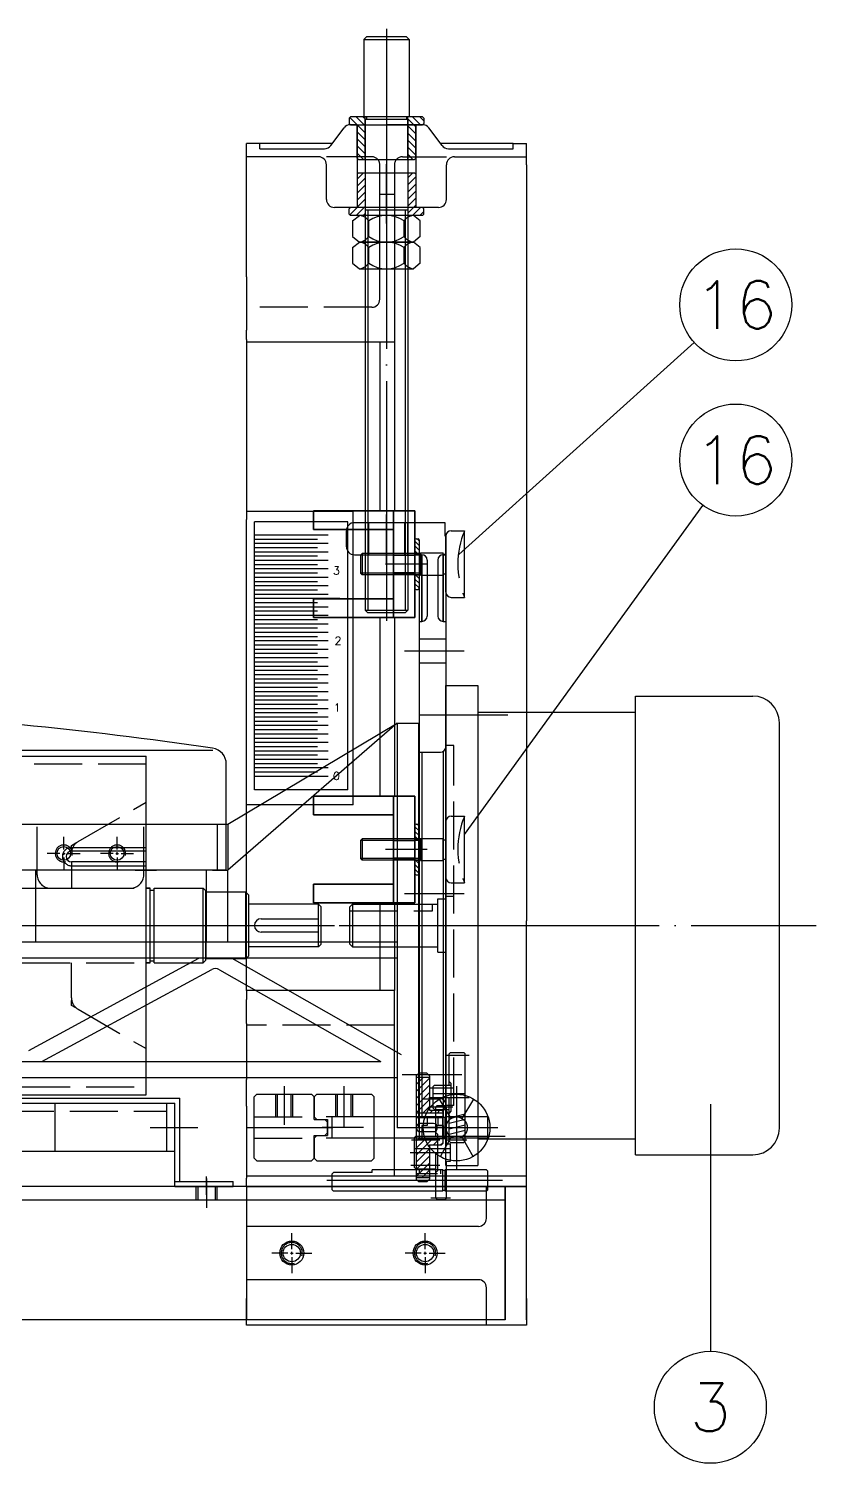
# Model space of a CAD drawing. Extents: x 66 to 2307, y 60 to 1695.
# Drawn here: x 1200 to 1495, y 394 to 931 of the extents above; entities that cross this region are included whole.
import ezdxf
from ezdxf.enums import TextEntityAlignment as Align

# ---------------------------------------------------------------- set-up
doc = ezdxf.new("R2010")
doc.units = 0
doc.header["$LTSCALE"] = 6
doc.header["$MEASUREMENT"] = 0
for name, pattern in [('CENTER', [22, 20, -1, 0, -1]), ('DASHED', [4, 3, -1]), ('HATCH', [200000, 200000, 0]), ('THIN', [200000, 200000, 0])]:
    doc.linetypes.add(name, pattern=pattern)
doc.layers.get('0').update_dxf_attribs({"linetype": 'CONTINUOUS'})
for name, color, linetype in [('2-RING', 6, 'CONTINUOUS'), ('37TGEAR', 5, 'CONTINUOUS'), ('5-8UNC', 3, 'CONTINUOUS'), ('9-43GEAR', 6, 'CONTINUOUS'), ('9-50GEAR', 4, 'CONTINUOUS'), ('BALLBOM', 2, 'CONTINUOUS'), ('C-PLAN', 120, 'CONTINUOUS'), ('DOOR', 2, 'CONTINUOUS'), ('GEARSHA', 7, 'CONTINUOUS'), ('L-FOOT', 140, 'CONTINUOUS'), ('L-SCREW', 4, 'CONTINUOUS'), ('M-PLAN', 1, 'CONTINUOUS'), ('MOTOR', 7, 'CONTINUOUS'), ('PAPER', 1, 'CONTINUOUS'), ('R-FOOT', 140, 'CONTINUOUS'), ('ROLLCOVE', 3, 'CONTINUOUS'), ('ROLLER', 210, 'CONTINUOUS'), ('SHALAN', 4, 'CONTINUOUS'), ('SHALAN1', 12, 'CONTINUOUS'), ('SOCKET', 4, 'CONTINUOUS'), ('STOPSCRW', 4, 'CONTINUOUS'), ('TABLET', 212, 'CONTINUOUS')]:
    doc.layers.add(name, color=color, linetype=linetype)
doc.styles.add('CHINA', font='romans.shx', dxfattribs={"bigfont": 'chineset.shx'})

# ---------------------------------------------------------------- blocks, each defined once
blk = doc.blocks.new('*X2')
at = {"color": 0, "linetype": 'HATCH'}
for p, q in [((1421.42, 106.21), (1422.93, 107.71)), ((1421.42, 103.55), (1424.42, 106.55)), ((1422.24, 101.71), (1425.24, 104.71)), ((1424.89, 101.71), (1427.89, 104.71)), ((1427.54, 101.71), (1430.54, 104.71)), ((1430.19, 101.71), (1433.19, 104.71)), ((1432.84, 101.71), (1435.84, 104.71)), ((1435.49, 101.71), (1437.42, 103.64)), ((1421.42, 84.99), (1422.15, 85.71)), ((1421.42, 82.34), (1424.8, 85.71)), ((1421.69, 79.95), (1424.42, 82.69)), ((1424.45, 82.71), (1427.45, 85.71)), ((1427.1, 82.71), (1430.1, 85.71)), ((1429.75, 82.71), (1432.75, 85.71)), ((1432.4, 82.71), (1435.4, 85.71)), ((1435.06, 82.71), (1437.42, 85.08))]:
    blk.add_line(p, q, dxfattribs=at)
blk = doc.blocks.new('*X3')
at = {"color": 0, "linetype": 'HATCH'}
for p, q in [((1183.43, 110.39), (1183.77, 110.74)), ((1183.94, 109.14), (1185.54, 110.74)), ((1185.71, 109.14), (1187.31, 110.74)), ((1187.48, 109.14), (1188.93, 110.59)), ((1196.93, 109.75), (1197.92, 110.74)), ((1198.09, 109.14), (1199.69, 110.74)), ((1199.85, 109.14), (1201.45, 110.74)), ((1201.62, 109.14), (1202.43, 109.95))]:
    blk.add_line(p, q, dxfattribs=at)
blk = doc.blocks.new('*X5')
at = {"color": 0, "linetype": 'HATCH'}
for p, q in [((110.18, 181.77), (112.77, 184.36)), ((110.18, 179.12), (115.18, 184.12)), ((110.18, 176.47), (115.18, 181.47)), ((110.18, 173.82), (115.18, 178.82)), ((110.18, 171.16), (115.18, 176.16)), ((112.64, 170.98), (115.18, 173.51)), ((115.29, 170.98), (116.39, 172.08)), ((117.95, 170.98), (119.05, 172.08)), ((110.18, 160.56), (111.2, 161.58)), ((110.18, 157.91), (113.85, 161.58)), ((110.18, 155.25), (116.5, 161.58)), ((116.65, 159.08), (119.15, 161.58)), ((110.18, 152.6), (115.18, 157.6)), ((119.3, 159.08), (120.18, 159.95)), ((110.18, 149.95), (115.18, 154.95)), ((110.18, 147.3), (115.18, 152.3)), ((112.32, 146.79), (115.18, 149.65)), ((114.97, 146.79), (115.18, 147))]:
    blk.add_line(p, q, dxfattribs=at)

msp = doc.modelspace()

# ---------------------------------------------------------------- linework, layer by layer
at = {"linetype": 'DASHED'}
for p, q in [((1346.43, 503.53), (1346.43, 502.03)), ((1354.43, 503.53), (1354.43, 502.03))]:
    msp.add_line(p, q, dxfattribs=at)
at = {"linetype": 'CENTER'}
msp.add_line((1377.73, 499.53), (1311.82, 499.53), dxfattribs=at)
at = {"layer": '2-RING'}
for p, q in [((1320.69, 898.39), (1320.19, 897.89)), ((1334.19, 898.39), (1320.69, 898.39)), ((1347.69, 898.39), (1334.19, 898.39)), ((1348.19, 897.89), (1347.69, 898.39)), ((1320.19, 897.89), (1320.19, 895.89)), ((1320.19, 895.89), (1320.69, 895.39)), ((1323.19, 895.39), (1320.69, 895.39)), ((1323.19, 882.89), (1323.19, 895.39)), ((1347.69, 895.39), (1334.19, 895.39)), ((1345.19, 882.89), (1345.19, 895.39)), ((1347.69, 895.39), (1345.19, 895.39)), ((1348.19, 895.89), (1347.69, 895.39)), ((1348.19, 897.89), (1348.19, 895.89)), ((1323.19, 882.89), (1323.69, 882.39)), ((1323.69, 882.39), (1334.19, 882.39)), ((1334.19, 882.39), (1344.69, 882.39)), ((1345.19, 882.89), (1344.69, 882.39)), ((1323.19, 876.89), (1323.69, 877.39)), ((1323.19, 876.89), (1323.19, 864.39)), ((1323.69, 877.39), (1334.19, 877.39)), ((1334.19, 877.39), (1344.69, 877.39)), ((1345.19, 876.89), (1344.69, 877.39)), ((1345.19, 876.89), (1345.19, 864.39)), ((1320.19, 863.89), (1320.69, 864.39)), ((1320.19, 861.89), (1320.19, 863.89)), ((1320.69, 861.39), (1320.19, 861.89)), ((1323.19, 864.39), (1320.69, 864.39)), ((1334.19, 864.39), (1320.69, 864.39)), ((1334.19, 861.39), (1320.69, 861.39)), ((1347.69, 861.39), (1334.19, 861.39)), ((1347.69, 864.39), (1345.19, 864.39)), ((1348.19, 863.89), (1347.69, 864.39)), ((1348.19, 861.89), (1347.69, 861.39)), ((1348.19, 861.89), (1348.19, 863.89))]:
    msp.add_line(p, q, dxfattribs=at)
at = {"layer": '2-RING', "linetype": 'CONTINUOUS'}
for p, q in [((1326.19, 882.39), (1326.19, 898.39)), ((1342.19, 882.39), (1342.19, 898.39)), ((1326.19, 877.39), (1326.19, 861.39)), ((1342.19, 877.39), (1342.19, 861.39))]:
    msp.add_line(p, q, dxfattribs=at)
at = {"layer": '2-RING', "linetype": 'CENTER'}
for p, q in [((1334.19, 901.43), (1334.19, 879.21)), ((1334.19, 858.35), (1334.19, 880.57))]:
    msp.add_line(p, q, dxfattribs=at)
at = {"layer": '37TGEAR'}
for p, q in [((1346.39, 539.77), (1345.39, 538.77)), ((1345.39, 538.77), (1345.39, 500.02)), ((1350.39, 538.18), (1345.39, 538.18)), ((1349.39, 539.77), (1346.39, 539.77)), ((1349.39, 539.77), (1350.39, 538.77)), ((1350.39, 538.77), (1350.39, 525.89)), ((1355.39, 524.79), (1345.39, 524.79)), ((1355.39, 523.1), (1345.39, 523.1)), ((1355.39, 525.39), (1354.89, 525.89)), ((1355.39, 525.39), (1355.39, 513.39)), ((1355.39, 515.39), (1345.39, 515.39)), ((1350.39, 512.89), (1350.39, 500.02)), ((1355.39, 513.39), (1354.89, 512.89)), ((1350.39, 500.61), (1345.39, 500.61)), ((1345.39, 500.02), (1346.39, 499.02)), ((1349.39, 499.02), (1346.39, 499.02)), ((1350.39, 500.02), (1349.39, 499.02))]:
    msp.add_line(p, q, dxfattribs=at)
at = {"layer": '37TGEAR', "linetype": 'CONTINUOUS'}
for p, q in [((1350.39, 525.89), (1354.89, 525.89)), ((1350.39, 512.89), (1354.89, 512.89))]:
    msp.add_line(p, q, dxfattribs=at)
at = {"layer": '37TGEAR', "linetype": 'CENTER'}
msp.add_line((1343.69, 519.39), (1356.32, 519.39), dxfattribs=at)
at = {"layer": '5-8UNC', "linetype": 'CONTINUOUS'}
for p, q in [((1321.49, 859.3), (1324.05, 861.39)), ((1344.33, 861.39), (1324.05, 861.39)), ((1346.89, 859.3), (1344.33, 861.39)), ((1321.49, 859.3), (1321.49, 853.48)), ((1327.59, 853.48), (1327.59, 859.3)), ((1340.78, 853.48), (1340.78, 859.3)), ((1346.89, 853.48), (1346.89, 859.3)), ((1321.49, 853.48), (1324.05, 851.39)), ((1321.49, 849.3), (1324.05, 851.39)), ((1344.33, 851.39), (1324.05, 851.39)), ((1324.05, 851.39), (1344.33, 851.39)), ((1346.89, 853.48), (1344.33, 851.39)), ((1346.89, 849.3), (1344.33, 851.39)), ((1321.49, 849.3), (1321.49, 843.48)), ((1327.59, 843.48), (1327.59, 849.3)), ((1340.78, 843.48), (1340.78, 849.3)), ((1346.89, 843.48), (1346.89, 849.3)), ((1321.49, 843.48), (1324.05, 841.39)), ((1324.05, 841.39), (1344.33, 841.39)), ((1346.89, 843.48), (1344.33, 841.39))]:
    msp.add_line(p, q, dxfattribs=at)
for centre, radius, start, end in [((1323.46, 856.34), 5.08, 35.6384, 83.381), ((1334.19, 849.92), 11.47, 54.8979, 125.1021), ((1344.91, 856.34), 5.08, 96.619, 144.3616), ((1327.59, 859.3), 1.4210854715202e-14, 250.2041, 0), ((1323.46, 856.44), 5.08, 276.619, 324.3616), ((1323.46, 846.34), 5.08, 35.6384, 83.381), ((1334.19, 862.87), 11.47, 234.8979, 305.1021), ((1334.19, 839.92), 11.47, 54.8979, 125.1021), ((1344.91, 856.44), 5.08, 215.6384, 263.381), ((1344.91, 846.34), 5.08, 96.619, 144.3616), ((1327.59, 849.3), 1.4210854715202e-14, 250.2041, 0), ((1323.46, 846.44), 5.08, 276.619, 324.3616), ((1334.19, 852.87), 11.47, 234.8979, 305.1021), ((1344.91, 846.44), 5.08, 215.6384, 263.381)]:
    msp.add_arc(centre, radius, start, end, dxfattribs=at)
at = {"layer": '9-43GEAR', "linetype": 'CENTER'}
for p, q in [((1351.27, 527.15), (1358.26, 527.15)), ((1343.57, 514.85), (1354.17, 514.85)), ((1356.69, 513.34), (1358.19, 513.34)), ((1343.1, 510.09), (1358.26, 510.09)), ((1356.69, 506.84), (1358.19, 506.84)), ((1343.38, 505.32), (1354.17, 505.32)), ((1350.79, 493.02), (1358.26, 493.02))]:
    msp.add_line(p, q, dxfattribs=at)
at = {"layer": '9-43GEAR', "linetype": 'CONTINUOUS'}
for p, q in [((1352.69, 527.25), (1353.19, 527.75)), ((1352.69, 516.17), (1352.69, 527.25)), ((1353.19, 527.75), (1356.19, 527.75)), ((1356.19, 527.75), (1356.69, 527.25)), ((1356.69, 513.34), (1356.69, 527.25)), ((1352.69, 517.59), (1353.49, 516.79)), ((1353.49, 514.95), (1353.49, 516.79)), ((1344.69, 515.67), (1345.19, 516.17)), ((1344.69, 504.5), (1344.69, 515.67)), ((1344.69, 511.59), (1358.19, 511.59)), ((1345.19, 516.17), (1353.49, 516.17)), ((1358.19, 506.84), (1358.19, 513.34)), ((1352.69, 492.93), (1352.69, 510.09)), ((1356.69, 492.93), (1356.69, 506.84)), ((1344.69, 504.5), (1345.19, 504)), ((1345.19, 504), (1352.69, 504)), ((1352.69, 492.93), (1353.19, 492.43)), ((1353.19, 492.43), (1356.19, 492.43)), ((1356.19, 492.43), (1356.69, 492.93))]:
    msp.add_line(p, q, dxfattribs=at)
at = {"layer": '9-43GEAR', "linetype": 'DASHED'}
for p, q in [((1353.49, 503.39), (1353.49, 514.95)), ((1352.69, 502.59), (1353.49, 503.39))]:
    msp.add_line(p, q, dxfattribs=at)
at = {"layer": '9-50GEAR', "linetype": 'CENTER'}
for p, q in [((1356.88, 546.59), (1365.16, 546.59)), ((1350.19, 534.29), (1359.05, 534.29)), ((1350.1, 530.72), (1365.26, 530.72)), ((1350.19, 527.15), (1359.05, 527.15)), ((1356.88, 514.84), (1364.29, 514.84))]:
    msp.add_line(p, q, dxfattribs=at)
at = {"layer": '9-50GEAR', "linetype": 'CONTINUOUS'}
for p, q in [((1357.69, 547.12), (1358.19, 547.62)), ((1357.69, 535.28), (1357.69, 547.12)), ((1358.19, 547.62), (1363.19, 547.62)), ((1363.19, 547.62), (1363.69, 547.12)), ((1363.69, 514.32), (1363.69, 547.12)), ((1351.69, 534.78), (1352.19, 535.28)), ((1351.69, 526.66), (1351.69, 534.78)), ((1352.19, 535.28), (1358.49, 535.28)), ((1357.69, 536.7), (1358.49, 535.9)), ((1358.49, 534.06), (1358.49, 535.9)), ((1351.69, 532.22), (1363.69, 532.22)), ((1357.69, 514.32), (1357.69, 530.72)), ((1351.69, 526.66), (1352.19, 526.16)), ((1352.19, 526.16), (1357.69, 526.16)), ((1357.69, 514.32), (1358.19, 513.82)), ((1358.19, 513.82), (1363.19, 513.82)), ((1363.19, 513.82), (1363.69, 514.32))]:
    msp.add_line(p, q, dxfattribs=at)
at = {"layer": '9-50GEAR', "linetype": 'DASHED'}
for p, q in [((1358.49, 525.54), (1358.49, 534.06)), ((1357.69, 524.74), (1358.49, 525.54))]:
    msp.add_line(p, q, dxfattribs=at)
at = {"layer": '9-50GEAR'}
for p, q in [((1357.69, 523.13), (1363.69, 524.62)), ((1357.69, 521.06), (1363.69, 522.56)), ((1357.69, 519), (1363.69, 520.5)), ((1357.69, 516.94), (1363.69, 518.44))]:
    msp.add_line(p, q, dxfattribs=at)
at = {"layer": 'BALLBOM', "color": 2, "linetype": 'CONTINUOUS'}
for p, q in [((1361.38, 734.28), (1449.59, 813.78)), ((1363.49, 629.35), (1452.86, 752.68))]:
    msp.add_line(p, q, dxfattribs=at)
at = {"layer": 'BALLBOM', "color": 2}
msp.add_line((1455.67, 528.2), (1455.67, 435.55), dxfattribs=at)
at = {"layer": 'BALLBOM', "color": 2, "linetype": 'CONTINUOUS'}
for centre in [(1465.19, 827.84), (1465.19, 769.68)]:
    msp.add_circle(centre, 21, dxfattribs=at)
at = {"layer": 'BALLBOM', "color": 2}
msp.add_circle((1455.67, 414.55), 21, dxfattribs=at)
at = {"layer": 'C-PLAN'}
for p, q in [((1344.89, 739.79), (1344.89, 721.59)), ((1345.29, 740.19), (1346.09, 740.19)), ((1346.49, 739.79), (1346.49, 721.59)), ((1345.29, 721.19), (1346.09, 721.19)), ((1344.89, 632.79), (1344.89, 614.59)), ((1345.29, 633.19), (1346.09, 633.19)), ((1346.49, 632.79), (1346.49, 614.59)), ((1345.29, 614.19), (1346.09, 614.19))]:
    msp.add_line(p, q, dxfattribs=at)
at = {"layer": 'C-PLAN', "linetype": 'CONTINUOUS'}
for p, q in [((1344.89, 734.69), (1346.49, 734.69)), ((1344.89, 726.69), (1346.49, 726.69)), ((1344.89, 627.69), (1346.49, 627.69)), ((1344.89, 619.69), (1346.49, 619.69))]:
    msp.add_line(p, q, dxfattribs=at)
at = {"layer": 'C-PLAN', "linetype": 'CENTER'}
for p, q in [((1349.49, 730.69), (1341.89, 730.69)), ((1349.49, 623.69), (1341.89, 623.69))]:
    msp.add_line(p, q, dxfattribs=at)
at = {"layer": 'C-PLAN'}
for centre, start, end in [((1345.29, 739.79), 90, 180), ((1346.09, 739.79), 0, 90), ((1345.29, 721.59), 180, 270), ((1346.09, 721.59), 270, 0), ((1345.29, 632.79), 90, 180), ((1346.09, 632.79), 0, 90), ((1345.29, 614.59), 180, 270), ((1346.09, 614.59), 270, 0)]:
    msp.add_arc(centre, 0.4, start, end, dxfattribs=at)
at = {"layer": 'DOOR', "linetype": 'CENTER'}
for p, q in [((1334.19, 902.12), (1334.19, 854.8)), ((1347.89, 730.69), (1333.89, 730.69)), ((1347.89, 623.69), (1333.89, 623.69)), ((1298.69, 473.89), (1298.69, 479.89)), ((1348.69, 473.89), (1348.69, 479.89)), ((1297.19, 472.39), (1291.19, 472.39)), ((1298.19, 472.39), (1299.19, 472.39)), ((1298.69, 471.89), (1298.69, 472.89)), ((1298.69, 470.89), (1298.69, 464.89)), ((1300.19, 472.39), (1306.19, 472.39)), ((1347.19, 472.39), (1341.19, 472.39)), ((1348.19, 472.39), (1349.19, 472.39)), ((1348.69, 471.89), (1348.69, 472.89)), ((1348.69, 470.89), (1348.69, 464.89)), ((1350.19, 472.39), (1356.19, 472.39))]:
    msp.add_line(p, q, dxfattribs=at)
at = {"layer": 'DOOR'}
for p, q in [((1313.34, 887.59), (1318.29, 894.19)), ((1320.69, 895.39), (1347.69, 895.39)), ((1355.04, 887.59), (1350.09, 894.19)), ((1281.69, 855.39), (1281.69, 888.39)), ((1286.69, 886.39), (1286.69, 888.39)), ((1381.69, 886.39), (1381.69, 888.39)), ((1386.69, 880.39), (1386.69, 888.39)), ((1311.69, 867.39), (1311.69, 880.39)), ((1356.69, 867.39), (1356.69, 880.39)), ((1386.69, 880.39), (1386.69, 596.94)), ((1353.69, 864.39), (1314.69, 864.39)), ((1331.69, 829.94), (1331.69, 864.39)), ((1281.69, 838.42), (1281.69, 855.39)), ((1281.69, 838.42), (1281.69, 818.42)), ((1281.69, 814.85), (1281.69, 818.42)), ((1281.69, 814.85), (1281.69, 747.39)), ((1321.69, 750.39), (1281.69, 750.39)), ((1321.69, 640.39), (1321.69, 750.39)), ((1281.69, 570.84), (1281.69, 747.39)), ((1321.69, 640.39), (1281.69, 640.39)), ((1386.69, 447.39), (1386.69, 596.94)), ((1281.69, 570.84), (1281.69, 567.39)), ((1281.69, 558.38), (1281.69, 567.39)), ((1281.69, 558.38), (1281.69, 537.39)), ((1281.69, 527.39), (1281.69, 537.39)), ((1281.69, 527.39), (1281.69, 500.41)), ((1281.69, 497.39), (1281.69, 500.41)), ((1281.69, 497.39), (1281.69, 447.39)), ((1371.69, 485.39), (1371.69, 497.39)), ((1371.69, 445.39), (1371.69, 459.39)), ((1281.69, 445.39), (1281.69, 455.39)), ((1281.69, 455.39), (1281.69, 447.39)), ((1386.69, 455.39), (1386.69, 445.39)), ((1386.69, 455.39), (1386.69, 447.39)), ((1386.69, 445.39), (1281.69, 445.39))]:
    msp.add_line(p, q, dxfattribs=at)
at = {"layer": 'DOOR', "linetype": 'CONTINUOUS'}
for p, q in [((1323.19, 895.39), (1323.19, 864.39)), ((1345.19, 895.39), (1345.19, 864.39)), ((1313.94, 888.39), (1281.69, 888.39)), ((1381.69, 888.39), (1354.44, 888.39)), ((1381.69, 888.39), (1386.69, 888.39)), ((1308.69, 883.39), (1281.69, 883.39)), ((1286.69, 886.39), (1310.94, 886.39)), ((1357.44, 886.39), (1381.69, 886.39)), ((1359.69, 883.39), (1386.69, 883.39)), ((1337.19, 880.39), (1337.19, 813.95)), ((1331.69, 813.95), (1331.69, 750.69)), ((1337.19, 813.95), (1337.19, 750.69)), ((1336.89, 750.69), (1306.89, 750.69)), ((1336.89, 750.69), (1306.89, 750.69)), ((1306.89, 750.69), (1344.89, 750.69)), ((1344.89, 750.69), (1306.89, 750.69)), ((1306.89, 743.69), (1306.89, 750.69)), ((1306.89, 750.69), (1306.89, 743.69)), ((1336.89, 743.69), (1336.89, 750.69)), ((1336.89, 750.69), (1336.89, 743.69)), ((1336.89, 750.69), (1344.89, 750.69)), ((1344.89, 750.69), (1336.89, 750.69)), ((1344.89, 710.69), (1344.89, 750.69)), ((1344.89, 750.69), (1344.89, 710.69)), ((1344.89, 710.69), (1344.89, 750.69)), ((1344.89, 750.69), (1344.89, 710.69)), ((1336.89, 743.69), (1306.89, 743.69)), ((1336.89, 743.69), (1306.89, 743.69)), ((1306.89, 743.69), (1336.89, 743.69)), ((1336.89, 743.69), (1306.89, 743.69)), ((1336.89, 717.69), (1336.89, 743.69)), ((1336.89, 743.69), (1336.89, 717.69)), ((1336.89, 717.69), (1336.89, 743.69)), ((1336.89, 743.69), (1336.89, 717.69)), ((1336.89, 725.94), (1336.89, 735.44)), ((1336.89, 725.94), (1336.89, 735.44)), ((1344.89, 725.94), (1344.89, 735.44)), ((1344.89, 725.94), (1344.89, 735.44)), ((1306.89, 717.69), (1336.89, 717.69)), ((1336.89, 717.69), (1306.89, 717.69)), ((1306.89, 717.69), (1336.89, 717.69)), ((1336.89, 717.69), (1306.89, 717.69)), ((1306.89, 710.69), (1306.89, 717.69)), ((1306.89, 717.69), (1306.89, 710.69)), ((1336.89, 710.69), (1336.89, 717.69)), ((1336.89, 717.69), (1336.89, 710.69)), ((1306.89, 710.69), (1336.89, 710.69)), ((1336.89, 710.69), (1306.89, 710.69)), ((1306.89, 710.69), (1344.89, 710.69)), ((1344.89, 710.69), (1306.89, 710.69)), ((1331.69, 710.69), (1331.69, 643.69)), ((1336.89, 710.69), (1344.89, 710.69)), ((1344.89, 710.69), (1336.89, 710.69)), ((1337.19, 710.69), (1337.19, 643.69)), ((1306.89, 643.69), (1336.89, 643.69)), ((1336.89, 643.69), (1306.89, 643.69)), ((1344.89, 643.69), (1306.89, 643.69)), ((1306.89, 643.69), (1344.89, 643.69)), ((1306.89, 636.69), (1306.89, 643.69)), ((1306.89, 643.69), (1306.89, 636.69)), ((1336.89, 636.69), (1336.89, 643.69)), ((1336.89, 643.69), (1336.89, 636.69)), ((1336.89, 643.69), (1344.89, 643.69)), ((1344.89, 643.69), (1336.89, 643.69)), ((1344.89, 603.69), (1344.89, 643.69)), ((1344.89, 643.69), (1344.89, 603.69)), ((1344.89, 603.69), (1344.89, 643.69)), ((1344.89, 643.69), (1344.89, 603.69)), ((1306.89, 636.69), (1336.89, 636.69)), ((1336.89, 636.69), (1306.89, 636.69)), ((1336.89, 636.69), (1306.89, 636.69)), ((1306.89, 636.69), (1336.89, 636.69)), ((1336.89, 610.69), (1336.89, 636.69)), ((1336.89, 636.69), (1336.89, 610.69)), ((1336.89, 616.28), (1336.89, 636.69)), ((1336.89, 636.69), (1336.89, 616.28)), ((1336.89, 618.94), (1336.89, 628.44)), ((1336.89, 618.94), (1336.89, 628.44)), ((1344.89, 618.94), (1344.89, 628.44)), ((1344.89, 618.94), (1344.89, 628.44)), ((1336.89, 613.94), (1336.89, 616.28)), ((1336.89, 613.94), (1336.89, 616.28)), ((1336.89, 610.69), (1336.89, 613.94)), ((1336.89, 613.94), (1336.89, 610.69)), ((1306.89, 610.69), (1336.89, 610.69)), ((1336.89, 610.69), (1306.89, 610.69)), ((1336.89, 610.69), (1306.89, 610.69)), ((1306.89, 610.69), (1336.89, 610.69)), ((1306.89, 603.69), (1306.89, 610.69)), ((1306.89, 610.69), (1306.89, 603.69)), ((1336.89, 603.69), (1336.89, 610.69)), ((1336.89, 610.69), (1336.89, 603.69)), ((1306.89, 603.69), (1336.89, 603.69)), ((1336.89, 603.69), (1306.89, 603.69)), ((1344.89, 603.69), (1306.89, 603.69)), ((1306.89, 603.69), (1344.89, 603.69)), ((1331.69, 603.69), (1331.69, 570.84)), ((1336.89, 603.69), (1344.89, 603.69)), ((1344.89, 603.69), (1336.89, 603.69)), ((1337.19, 603.69), (1337.19, 570.84)), ((1337.19, 501.39), (1337.19, 570.84)), ((1281.69, 501.39), (1386.69, 501.39)), ((1386.69, 497.39), (1281.69, 497.39)), ((1281.69, 497.39), (1386.69, 497.39)), ((1368.69, 482.39), (1281.69, 482.39)), ((1368.69, 462.39), (1281.69, 462.39))]:
    msp.add_line(p, q, dxfattribs=at)
at = {"layer": 'DOOR', "linetype": 'DASHED'}
for p, q in [((1328.69, 883.39), (1311.69, 883.39)), ((1340.19, 883.39), (1356.69, 883.39)), ((1331.69, 864.39), (1331.69, 880.39)), ((1331.69, 869.39), (1337.19, 869.39)), ((1328.69, 826.94), (1281.69, 826.94)), ((1344.89, 734.64), (1336.89, 734.64)), ((1344.89, 733.94), (1336.89, 733.94)), ((1344.89, 727.44), (1336.89, 727.44)), ((1344.89, 726.74), (1336.89, 726.74)), ((1344.89, 627.64), (1336.89, 627.64)), ((1344.89, 626.94), (1336.89, 626.94)), ((1344.89, 620.44), (1336.89, 620.44)), ((1344.89, 619.74), (1336.89, 619.74)), ((1337.19, 557.84), (1281.69, 557.84))]:
    msp.add_line(p, q, dxfattribs=at)
at = {"layer": 'DOOR', "linetype": 'THIN'}
for p, q in [((1281.69, 813.95), (1337.19, 813.95)), ((1337.19, 570.84), (1281.69, 570.84))]:
    msp.add_line(p, q, dxfattribs=at)
at = {"layer": 'DOOR'}
for centre in [(1298.69, 472.39), (1348.69, 472.39)]:
    msp.add_circle(centre, 4.5, dxfattribs=at)
for centre, start, end in [((1320.69, 892.39), 90, 143.1301), ((1347.69, 892.39), 36.8699, 90), ((1314.69, 867.39), 180, 270), ((1353.69, 867.39), 270, 0)]:
    msp.add_arc(centre, 3, start, end, dxfattribs=at)
at = {"layer": 'DOOR', "linetype": 'CONTINUOUS'}
for centre, start, end in [((1310.94, 889.39), 270, 323.1301), ((1357.44, 889.39), 216.8699, 270), ((1308.69, 880.39), 0, 90), ((1359.69, 880.39), 90, 180), ((1328.69, 829.94), 270, 0), ((1368.69, 485.39), 270, 0), ((1368.69, 459.39), 0, 90)]:
    msp.add_arc(centre, 3, start, end, dxfattribs=at)
at = {"layer": 'DOOR', "linetype": 'DASHED'}
for centre, start, end in [((1328.69, 880.39), 0, 90), ((1340.19, 880.39), 90, 180)]:
    msp.add_arc(centre, 3, start, end, dxfattribs=at)
at = {"layer": 'GEARSHA', "linetype": 'CONTINUOUS'}
for p, q in [((1355.39, 523.39), (1313.89, 523.39)), ((1313.89, 515.39), (1313.89, 523.39)), ((1355.39, 515.39), (1355.39, 523.39)), ((1356.19, 523.14), (1355.39, 523.14)), ((1356.19, 515.39), (1356.19, 523.39)), ((1372.19, 523.39), (1356.19, 523.39)), ((1372.19, 515.39), (1372.19, 523.39)), ((1351.89, 520.89), (1346.89, 520.89)), ((1346.89, 517.89), (1351.89, 517.89)), ((1355.39, 515.39), (1313.89, 515.39)), ((1356.19, 515.64), (1355.39, 515.64)), ((1372.19, 515.39), (1356.19, 515.39)), ((1313.89, 502.03), (1314.39, 502.53)), ((1313.89, 496.03), (1313.89, 502.03)), ((1328.89, 502.53), (1314.39, 502.53)), ((1355.39, 503.53), (1328.89, 503.53)), ((1328.89, 502.53), (1328.89, 503.53)), ((1355.39, 495.53), (1355.39, 503.53)), ((1356.19, 503.28), (1355.39, 503.28)), ((1356.19, 495.53), (1356.19, 503.53)), ((1371.69, 503.53), (1356.19, 503.53)), ((1371.69, 503.53), (1372.19, 503.03)), ((1372.19, 496.03), (1372.19, 503.03)), ((1313.89, 496.03), (1314.39, 495.53)), ((1355.39, 495.53), (1314.39, 495.53)), ((1356.19, 495.78), (1355.39, 495.78)), ((1371.69, 495.53), (1356.19, 495.53)), ((1371.69, 495.53), (1372.19, 496.03))]:
    msp.add_line(p, q, dxfattribs=at)
at = {"layer": 'GEARSHA', "linetype": 'DASHED'}
msp.add_line((1353.39, 502.03), (1345.39, 502.03), dxfattribs=at)
at = {"layer": 'GEARSHA', "linetype": 'CONTINUOUS'}
for centre, start, end in [((1346.89, 519.39), 90, 270), ((1351.89, 519.39), 270, 90)]:
    msp.add_arc(centre, 1.5, start, end, dxfattribs=at)
at = {"layer": 'L-FOOT', "linetype": 'CENTER'}
for p, q in [((1266.69, 500.39), (1266.69, 489.39)), ((1298.69, 473.89), (1298.69, 479.34)), ((1348.69, 473.89), (1348.69, 479.34)), ((1297.19, 472.39), (1291.74, 472.39)), ((1298.19, 472.39), (1299.19, 472.39)), ((1298.69, 471.89), (1298.69, 472.89)), ((1298.69, 470.89), (1298.69, 465.44)), ((1300.19, 472.39), (1305.64, 472.39)), ((1347.19, 472.39), (1341.74, 472.39)), ((1348.19, 472.39), (1349.19, 472.39)), ((1348.69, 471.89), (1348.69, 472.89)), ((1348.69, 470.89), (1348.69, 465.44)), ((1350.19, 472.39), (1355.64, 472.39))]:
    msp.add_line(p, q, dxfattribs=at)
at = {"layer": 'L-FOOT'}
for p, q in [((1378.69, 497.39), (832.69, 497.39)), ((1378.69, 447.39), (1378.69, 497.39)), ((832.69, 492.39), (1378.69, 492.39)), ((1378.69, 447.39), (832.69, 447.39))]:
    msp.add_line(p, q, dxfattribs=at)
at = {"layer": 'L-FOOT', "linetype": 'DASHED'}
for p, q in [((1262.74, 497.39), (1262.74, 492.39)), ((1263.44, 497.39), (1263.44, 492.39)), ((1269.94, 497.39), (1269.94, 492.39)), ((1270.64, 497.39), (1270.64, 492.39))]:
    msp.add_line(p, q, dxfattribs=at)
at = {"layer": 'L-FOOT', "linetype": 'CONTINUOUS'}
for centre in [(1298.69, 472.39), (1348.69, 472.39)]:
    msp.add_circle(centre, 3.25, dxfattribs=at)
at = {"layer": 'L-FOOT', "linetype": 'THIN'}
for centre in [(1298.69, 472.39), (1348.69, 472.39)]:
    msp.add_arc(centre, 3.95, 345, 285, dxfattribs=at)
at = {"layer": 'L-SCREW', "linetype": 'CENTER'}
msp.add_line((1334.19, 931.39), (1334.19, 709.39), dxfattribs=at)
at = {"layer": 'L-SCREW'}
for p, q in [((1326.69, 928.39), (1325.69, 927.39)), ((1325.69, 927.39), (1342.69, 927.39)), ((1325.69, 927.39), (1325.69, 898.39)), ((1341.69, 928.39), (1326.69, 928.39)), ((1341.69, 928.39), (1342.69, 927.39)), ((1342.69, 927.39), (1342.69, 898.39)), ((1342.69, 898.39), (1325.69, 898.39)), ((1326.69, 898.39), (1326.69, 897.39)), ((1341.69, 898.39), (1341.69, 897.39)), ((1342.19, 897.39), (1326.19, 897.39)), ((1326.19, 897.39), (1326.19, 713.39)), ((1342.19, 897.39), (1342.19, 713.39)), ((1342.19, 863.39), (1326.19, 863.39)), ((1326.19, 713.39), (1342.19, 713.39)), ((1326.19, 713.39), (1327.19, 712.39)), ((1341.19, 712.39), (1327.19, 712.39)), ((1342.19, 713.39), (1341.19, 712.39))]:
    msp.add_line(p, q, dxfattribs=at)
at = {"layer": 'L-SCREW', "linetype": 'THIN'}
for p, q in [((1327.19, 863.39), (1327.19, 713.39)), ((1341.19, 863.39), (1341.19, 713.39))]:
    msp.add_line(p, q, dxfattribs=at)
at = {"layer": 'M-PLAN', "linetype": 'CENTER'}
for p, q in [((1334.19, 730.33), (1334.19, 749.32)), ((1341, 698.19), (1363.39, 698.19)), ((1341, 607.19), (1363.39, 607.19)), ((1340.14, 539.33), (1362.53, 539.33))]:
    msp.add_line(p, q, dxfattribs=at)
at = {"layer": 'M-PLAN'}
for p, q in [((1319.19, 737.19), (1319.19, 743.19)), ((1356.19, 746.19), (1322.19, 746.19)), ((1356.19, 746.19), (1346.19, 746.19)), ((1356.19, 741.19), (1356.19, 746.19)), ((1356.49, 741.19), (1356.49, 515.19)), ((1322.19, 734.19), (1347.49, 734.19)), ((1346.49, 734.19), (1346.49, 515.19)), ((1347.49, 734.19), (1347.49, 709.19)), ((1349.49, 732.19), (1349.49, 711.19)), ((1353.49, 732.19), (1353.49, 711.19)), ((1355.49, 734.19), (1355.49, 709.19)), ((1355.49, 734.19), (1356.19, 734.19)), ((1347.49, 660.19), (1347.49, 529.92)), ((1355.49, 660.46), (1355.49, 529.92)), ((1347.49, 529.92), (1347.49, 523.19)), ((1355.49, 529.92), (1355.49, 523.19)), ((1347.49, 523.19), (1349.49, 523.19)), ((1349.49, 523.19), (1349.49, 520.19)), ((1353.49, 523.19), (1353.49, 520.19)), ((1353.49, 523.19), (1355.49, 523.19)), ((1349.49, 520.19), (1347.49, 520.19)), ((1347.49, 520.19), (1347.49, 515.19)), ((1355.49, 520.19), (1353.49, 520.19)), ((1355.49, 520.19), (1355.49, 515.19)), ((1356.49, 515.19), (1346.49, 515.19)), ((1356.49, 515.19), (1346.49, 515.19))]:
    msp.add_line(p, q, dxfattribs=at)
at = {"layer": 'M-PLAN', "linetype": 'THIN'}
for p, q in [((1326.25, 746.19), (1326.25, 734.19)), ((1342.12, 746.19), (1342.12, 734.19))]:
    msp.add_line(p, q, dxfattribs=at)
at = {"layer": 'M-PLAN', "linetype": 'CONTINUOUS'}
for p, q in [((1327.44, 746.19), (1327.44, 734.19)), ((1340.94, 746.19), (1340.94, 734.19)), ((1347.49, 709.19), (1347.49, 734.19)), ((1355.49, 709.19), (1355.49, 734.19)), ((1346.49, 709.19), (1347.49, 709.19)), ((1355.49, 709.19), (1356.49, 709.19)), ((1346.49, 702.69), (1356.49, 702.69)), ((1346.49, 693.69), (1356.49, 693.69)), ((1346.49, 660.19), (1354.49, 660.19)), ((1347.49, 530.19), (1354.49, 530.19))]:
    msp.add_line(p, q, dxfattribs=at)
at = {"layer": 'M-PLAN'}
for centre, radius, start, end in [((1322.19, 743.19), 3, 90, 180), ((1322.19, 737.19), 3, 180, 270), ((1347.49, 732.19), 2, 0, 90), ((1355.49, 732.19), 2, 90, 180), ((1347.49, 711.19), 2, 270, 0), ((1355.49, 711.19), 2, 180, 270), ((1354.49, 662.19), 2, 270, 0), ((1354.49, 528.19), 2, 0, 90)]:
    msp.add_arc(centre, radius, start, end, dxfattribs=at)
at = {"layer": 'MOTOR', "linetype": 'CONTINUOUS'}
for p, q in [((1356.49, 505.19), (1356.49, 685.19)), ((1356.49, 685.19), (1368.49, 685.19)), ((1368.49, 685.19), (1368.49, 505.19)), ((1427.56, 509.19), (1427.56, 681.19)), ((1427.56, 681.19), (1471.55, 681.19)), ((1368.49, 675.19), (1427.56, 675.19)), ((1481.55, 519.19), (1481.55, 671.19)), ((1368.49, 647.69), (1368.49, 542.69)), ((1320.49, 602.19), (1321.49, 603.19)), ((1321.49, 603.19), (1353.49, 603.19)), ((1321.49, 603.19), (1321.49, 587.19)), ((1353.49, 605.19), (1356.49, 605.19)), ((1353.49, 585.19), (1353.49, 605.19)), ((1320.49, 588.19), (1320.49, 602.19)), ((1320.49, 588.19), (1321.49, 587.19)), ((1321.49, 587.19), (1353.49, 587.19)), ((1353.49, 585.19), (1356.49, 585.19)), ((1368.49, 515.19), (1427.56, 515.19)), ((1427.56, 509.19), (1471.55, 509.19)), ((1356.49, 505.19), (1368.49, 505.19))]:
    msp.add_line(p, q, dxfattribs=at)
at = {"layer": 'MOTOR', "linetype": 'CENTER'}
for p, q in [((1346.29, 674.19), (1379.73, 674.19)), ((1316.43, 595.19), (1495.42, 595.19)), ((1349.18, 516.19), (1378.77, 516.19))]:
    msp.add_line(p, q, dxfattribs=at)
at = {"layer": 'MOTOR', "linetype": 'DASHED'}
for p, q in [((1359.49, 662.69), (1356.49, 662.69)), ((1359.49, 527.69), (1359.49, 662.69)), ((1351.49, 600.69), (1351.49, 603.19)), ((1356.49, 606.19), (1359.49, 606.19)), ((1320.49, 600.69), (1351.49, 600.69)), ((1359.49, 527.69), (1356.49, 527.69))]:
    msp.add_line(p, q, dxfattribs=at)
at = {"layer": 'MOTOR', "linetype": 'CONTINUOUS'}
for centre, start, end in [((1471.55, 671.19), 0, 90), ((1471.55, 519.19), 270, 360)]:
    msp.add_arc(centre, 10, start, end, dxfattribs=at)
at = {"layer": 'PAPER'}
for p, q in [((1284.69, 646.05), (1284.69, 746.54)), ((1319.69, 646.05), (1319.69, 746.54))]:
    msp.add_line(p, q, dxfattribs=at)
at = {"layer": 'PAPER', "linetype": 'CONTINUOUS'}
for p, q in [((1319.69, 746.54), (1284.69, 746.54)), ((1312.29, 741.54), (1284.69, 741.54)), ((1308.29, 739.95), (1284.69, 739.95)), ((1312.29, 738.36), (1284.69, 738.36)), ((1308.29, 736.78), (1284.69, 736.78)), ((1312.29, 735.19), (1284.69, 735.19)), ((1308.29, 733.6), (1284.69, 733.6)), ((1312.29, 732.01), (1284.69, 732.01)), ((1308.29, 730.43), (1284.69, 730.43)), ((1312.29, 728.84), (1284.69, 728.84)), ((1308.29, 727.25), (1284.69, 727.25)), ((1312.29, 725.66), (1284.69, 725.66)), ((1308.29, 724.08), (1284.69, 724.08)), ((1312.29, 722.49), (1284.69, 722.49)), ((1308.29, 720.9), (1284.69, 720.9)), ((1312.29, 719.31), (1284.69, 719.31)), ((1316.69, 717.73), (1284.69, 717.73)), ((1308.29, 716.14), (1284.69, 716.14)), ((1312.29, 714.55), (1284.69, 714.55)), ((1308.29, 712.96), (1284.69, 712.96)), ((1312.29, 711.38), (1284.69, 711.38)), ((1308.29, 709.79), (1284.69, 709.79)), ((1312.29, 708.2), (1284.69, 708.2)), ((1308.29, 706.61), (1284.69, 706.61)), ((1312.29, 705.03), (1284.69, 705.03)), ((1308.29, 703.44), (1284.69, 703.44)), ((1312.29, 701.85), (1284.69, 701.85)), ((1308.29, 700.26), (1284.69, 700.26)), ((1312.29, 698.68), (1284.69, 698.68)), ((1308.29, 697.09), (1284.69, 697.09)), ((1312.29, 695.5), (1284.69, 695.5)), ((1308.29, 693.91), (1284.69, 693.91)), ((1312.29, 692.33), (1284.69, 692.33)), ((1308.29, 690.74), (1284.69, 690.74)), ((1312.29, 689.15), (1284.69, 689.15)), ((1308.29, 687.56), (1284.69, 687.56)), ((1312.29, 685.98), (1284.69, 685.98)), ((1308.29, 684.39), (1284.69, 684.39)), ((1312.29, 682.8), (1284.69, 682.8)), ((1308.29, 681.21), (1284.69, 681.21)), ((1312.29, 679.63), (1284.69, 679.63)), ((1308.29, 678.04), (1284.69, 678.04)), ((1312.29, 676.45), (1284.69, 676.45)), ((1308.29, 674.86), (1284.69, 674.86)), ((1312.29, 673.28), (1284.69, 673.28)), ((1308.29, 671.69), (1284.69, 671.69)), ((1312.29, 670.1), (1284.69, 670.1)), ((1308.29, 668.51), (1284.69, 668.51)), ((1312.29, 666.93), (1284.69, 666.93)), ((1308.29, 665.34), (1284.69, 665.34)), ((1312.29, 663.75), (1284.69, 663.75)), ((1308.29, 662.16), (1284.69, 662.16)), ((1312.29, 660.58), (1284.69, 660.58)), ((1308.29, 658.99), (1284.69, 658.99)), ((1312.29, 657.4), (1284.69, 657.4)), ((1308.29, 655.81), (1284.69, 655.81)), ((1312.29, 654.23), (1284.69, 654.23)), ((1308.29, 652.64), (1284.69, 652.64)), ((1312.29, 651.05), (1284.69, 651.05)), ((1319.69, 646.05), (1284.69, 646.05))]:
    msp.add_line(p, q, dxfattribs=at)
at = {"layer": 'R-FOOT', "linetype": 'CENTER'}
for p, q in [((1266.69, 500.39), (1266.69, 489.39)), ((1298.69, 473.89), (1298.69, 479.34)), ((1348.69, 473.89), (1348.69, 479.34)), ((1297.19, 472.39), (1291.74, 472.39)), ((1298.19, 472.39), (1299.19, 472.39)), ((1298.69, 471.89), (1298.69, 472.89)), ((1298.69, 470.89), (1298.69, 465.44)), ((1300.19, 472.39), (1305.64, 472.39)), ((1347.19, 472.39), (1341.74, 472.39)), ((1348.19, 472.39), (1349.19, 472.39)), ((1348.69, 471.89), (1348.69, 472.89)), ((1348.69, 470.89), (1348.69, 465.44)), ((1350.19, 472.39), (1355.64, 472.39))]:
    msp.add_line(p, q, dxfattribs=at)
at = {"layer": 'R-FOOT'}
for p, q in [((1378.69, 497.39), (832.69, 497.39)), ((1378.69, 497.39), (1378.69, 447.39)), ((832.69, 492.39), (1378.69, 492.39)), ((1378.69, 447.39), (832.69, 447.39))]:
    msp.add_line(p, q, dxfattribs=at)
at = {"layer": 'R-FOOT', "linetype": 'DASHED'}
for p, q in [((1262.74, 497.39), (1262.74, 492.39)), ((1263.44, 497.39), (1263.44, 492.39)), ((1269.94, 497.39), (1269.94, 492.39)), ((1270.64, 497.39), (1270.64, 492.39))]:
    msp.add_line(p, q, dxfattribs=at)
at = {"layer": 'R-FOOT', "linetype": 'CONTINUOUS'}
for centre in [(1298.69, 472.39), (1348.69, 472.39)]:
    msp.add_circle(centre, 3.25, dxfattribs=at)
at = {"layer": 'R-FOOT', "linetype": 'THIN'}
for centre in [(1298.69, 472.39), (1348.69, 472.39)]:
    msp.add_arc(centre, 3.95, 345, 285, dxfattribs=at)
at = {"layer": 'ROLLCOVE', "linetype": 'CONTINUOUS'}
for p, q in [((1338.19, 671.05), (1274.69, 615.87)), ((1338.19, 671.05), (1338.19, 519.33)), ((1338.19, 671.05), (1346.19, 671.05)), ((1346.19, 671.05), (1346.19, 519.33)), ((817.69, 633.19), (1274.69, 633.19)), ((1270.69, 633.19), (1270.69, 615.87)), ((1274.69, 633.19), (1274.69, 615.87)), ((1239.94, 615.87), (1187.94, 615.87)), ((1202.69, 588.87), (1202.69, 615.87)), ((1239.94, 615.87), (1239.94, 615.87)), ((1239.94, 615.87), (1247.94, 615.87)), ((1247.94, 615.87), (1239.94, 615.87)), ((1247.94, 615.87), (1239.94, 615.87)), ((1247.94, 615.87), (1239.94, 615.87)), ((1239.94, 615.87), (1247.94, 615.87)), ((1247.94, 615.87), (1239.94, 615.87)), ((1239.94, 615.87), (1247.94, 615.87)), ((1247.94, 615.87), (1247.94, 615.87)), ((1268.94, 615.87), (1247.94, 615.87)), ((1266.69, 588.87), (1266.69, 615.87)), ((1268.94, 615.87), (1269.59, 615.87)), ((1269.59, 615.87), (1268.94, 615.87)), ((1269.69, 615.87), (1268.94, 615.87)), ((1269.59, 615.87), (1268.94, 615.87)), ((1268.94, 615.87), (1269.59, 615.87)), ((1269.59, 615.87), (1268.94, 615.87)), ((1269.69, 615.87), (1268.94, 615.87)), ((1268.94, 615.87), (1268.94, 615.87)), ((1268.94, 615.87), (1269.59, 615.87)), ((1269.59, 615.87), (1269.69, 615.87)), ((1269.59, 615.87), (1269.59, 615.87)), ((1269.69, 615.87), (1274.69, 615.87)), ((1269.69, 615.87), (1269.69, 615.87)), ((1274.69, 588.87), (1274.69, 615.87)), ((1338.19, 588.87), (821.69, 588.87)), ((1338.19, 582.87), (821.69, 582.87)), ((1200.02, 548.32), (1263.88, 582.87)), ((1276.25, 582.87), (1339.67, 546.8)), ((1204.99, 544.19), (1268.69, 578.65)), ((1271.6, 578.62), (1332.12, 544.19)), ((1095.44, 544.19), (1332.12, 544.19)), ((817.69, 538.19), (1239.94, 538.19)), ((1239.94, 538.19), (1247.94, 538.19)), ((1239.94, 538.19), (1247.94, 538.19)), ((1247.94, 538.19), (1338.19, 538.19)), ((1247.94, 538.19), (1247.94, 538.19)), ((1346.19, 519.33), (1338.19, 519.33))]:
    msp.add_line(p, q, dxfattribs=at)
at = {"layer": 'ROLLCOVE'}
msp.add_line((1274.69, 633.19), (1338.19, 671.05), dxfattribs=at)
at = {"layer": 'ROLLCOVE', "linetype": 'DASHED'}
for p, q in [((1203.19, 614.19), (1203.19, 633.19)), ((1243.19, 614.19), (1243.19, 633.19)), ((1208.19, 609.19), (1238.19, 609.19))]:
    msp.add_line(p, q, dxfattribs=at)
at = {"layer": 'ROLLCOVE', "linetype": 'CENTER'}
for p, q in [((1213.19, 623.69), (1213.19, 628.37)), ((1233.19, 623.69), (1233.19, 628.37)), ((1211.69, 622.19), (1207.01, 622.19)), ((1212.69, 622.19), (1213.69, 622.19)), ((1213.19, 621.69), (1213.19, 622.69)), ((1213.19, 620.69), (1213.19, 616.02)), ((1214.69, 622.19), (1219.36, 622.19)), ((1231.69, 622.19), (1227.01, 622.19)), ((1232.69, 622.19), (1233.69, 622.19)), ((1233.19, 621.69), (1233.19, 622.69)), ((1233.19, 620.69), (1233.19, 616.02)), ((1234.69, 622.19), (1239.36, 622.19))]:
    msp.add_line(p, q, dxfattribs=at)
at = {"layer": 'ROLLCOVE', "linetype": 'CONTINUOUS'}
for centre in [(1213.19, 622.19), (1233.19, 622.19)]:
    msp.add_circle(centre, 2.55, dxfattribs=at)
at = {"layer": 'ROLLCOVE', "linetype": 'THIN'}
for centre in [(1213.19, 622.19), (1233.19, 622.19)]:
    msp.add_arc(centre, 3.18, 345, 285, dxfattribs=at)
at = {"layer": 'ROLLCOVE', "linetype": 'DASHED'}
for centre, start, end in [((1208.19, 614.19), 180, 270), ((1238.19, 614.19), 270, 0)]:
    msp.add_arc(centre, 5, start, end, dxfattribs=at)
at = {"layer": 'ROLLCOVE', "linetype": 'CONTINUOUS'}
msp.add_arc((1270.11, 576.01), 3, 60.3687, 118.4121, dxfattribs=at)
at = {"layer": 'ROLLER', "linetype": 'CONTINUOUS'}
for p, q in [((837.59, 658.69), (1244.09, 658.69)), ((1244.09, 531.69), (1244.09, 658.69)), ((1244.09, 623.02), (1216.09, 623.02)), ((1244.09, 619.02), (1216.09, 619.02)), ((1245.59, 609.19), (1244.09, 609.19)), ((1244.09, 609.19), (1245.59, 609.19)), ((1245.59, 581.19), (1245.59, 609.19)), ((1247.09, 609.19), (1265.49, 609.19)), ((1247.09, 581.19), (1247.09, 609.19)), ((1265.49, 605.09), (1265.49, 609.19)), ((1265.49, 609.19), (1266.49, 608.19)), ((1266.49, 582.19), (1266.49, 608.19)), ((1265.49, 581.19), (1265.49, 605.09)), ((1281.49, 607.69), (1266.49, 607.69)), ((1266.49, 604.03), (1266.49, 582.69)), ((1282.49, 606.69), (1281.49, 607.69)), ((1282.49, 606.69), (1282.49, 604.03)), ((1282.49, 604.03), (1282.49, 583.69)), ((1308.69, 603.19), (1282.49, 603.19)), ((1308.69, 587.19), (1308.69, 603.19)), ((1308.69, 603.19), (1309.69, 602.19)), ((1309.69, 588.19), (1309.69, 602.19)), ((1308.69, 587.19), (1282.49, 587.19)), ((1308.69, 587.19), (1309.69, 588.19)), ((1245.59, 581.19), (1244.09, 581.19)), ((1244.09, 581.19), (1245.59, 581.19)), ((1247.09, 581.19), (1265.49, 581.19)), ((1265.49, 581.19), (1266.49, 582.19)), ((1281.49, 582.69), (1266.49, 582.69)), ((1282.49, 583.69), (1281.49, 582.69)), ((837.59, 531.69), (1244.09, 531.69))]:
    msp.add_line(p, q, dxfattribs=at)
at = {"layer": 'ROLLER', "linetype": 'DASHED'}
for p, q in [((1244.09, 655.69), (837.59, 655.69)), ((1218.59, 626.64), (1244.09, 641.36)), ((1216.09, 619.02), (1216.09, 609.19)), ((837.59, 609.19), (1244.09, 609.19)), ((837.59, 581.19), (1244.09, 581.19)), ((1216.09, 568.08), (1216.09, 581.19)), ((1218.59, 563.75), (1244.09, 549.03)), ((837.59, 534.69), (1244.09, 534.69))]:
    msp.add_line(p, q, dxfattribs=at)
at = {"layer": 'ROLLER', "linetype": 'THIN'}
for p, q in [((1216.09, 625.19), (1217.72, 626.14)), ((1216.09, 623.3), (1216.09, 625.19)), ((1216.09, 624.46), (1244.09, 624.46)), ((1216.09, 617.58), (1244.09, 617.58)), ((1216.09, 565.19), (1216.09, 567.08)), ((1217.72, 564.25), (1216.09, 565.19))]:
    msp.add_line(p, q, dxfattribs=at)
at = {"layer": 'ROLLER'}
for p, q in [((1245.59, 608.44), (1247.09, 608.44)), ((1281.49, 582.69), (1281.49, 607.69)), ((1287.19, 597.69), (1308.69, 597.69)), ((1308.69, 592.69), (1287.19, 592.69)), ((1245.59, 581.94), (1247.09, 581.94))]:
    msp.add_line(p, q, dxfattribs=at)
at = {"layer": 'ROLLER', "linetype": 'CENTER'}
msp.add_line((800.59, 595.19), (1314.69, 595.19), dxfattribs=at)
at = {"layer": 'ROLLER', "linetype": 'THIN'}
msp.add_arc((1216.09, 621.02), 3.44, 90, 270, dxfattribs=at)
at = {"layer": 'ROLLER', "linetype": 'DASHED'}
for centre, start, end in [((1221.09, 622.3), 120, 171.7582), ((1221.09, 568.08), 180, 240)]:
    msp.add_arc(centre, 5, start, end, dxfattribs=at)
at = {"layer": 'ROLLER', "linetype": 'CONTINUOUS'}
msp.add_arc((1216.09, 621.02), 2, 90, 270, dxfattribs=at)
at = {"layer": 'ROLLER'}
msp.add_arc((1287.19, 595.19), 2.5, 90, 270, dxfattribs=at)
at = {"layer": 'SHALAN', "linetype": 'CENTER'}
for p, q in [((1295.79, 534.89), (1295.79, 520.39)), ((1281.54, 519.39), (1314.04, 519.39))]:
    msp.add_line(p, q, dxfattribs=at)
at = {"layer": 'SHALAN', "linetype": 'CONTINUOUS'}
for p, q in [((1284.54, 530.89), (1285.54, 531.89)), ((1284.54, 507.89), (1284.54, 530.89)), ((1285.54, 531.89), (1306.04, 531.89)), ((1306.04, 531.89), (1307.04, 530.89)), ((1307.04, 522.39), (1307.04, 530.89)), ((1307.04, 522.39), (1311.04, 522.39)), ((1311.04, 522.39), (1312.04, 521.39)), ((1307.04, 516.39), (1311.04, 516.39)), ((1307.04, 507.89), (1307.04, 516.39)), ((1311.04, 516.39), (1312.04, 517.39)), ((1312.04, 517.39), (1312.04, 521.39)), ((1284.54, 507.89), (1285.54, 506.89)), ((1285.54, 506.89), (1306.04, 506.89)), ((1306.04, 506.89), (1307.04, 507.89))]:
    msp.add_line(p, q, dxfattribs=at)
at = {"layer": 'SHALAN', "linetype": 'DASHED'}
for p, q in [((1292.61, 531.89), (1292.61, 523.39)), ((1293.24, 531.89), (1293.24, 523.39)), ((1298.34, 531.89), (1298.34, 523.39)), ((1298.96, 531.89), (1298.96, 523.39)), ((1284.54, 523.39), (1307.04, 523.39)), ((1284.54, 515.39), (1307.04, 515.39))]:
    msp.add_line(p, q, dxfattribs=at)
at = {"layer": 'SHALAN1', "linetype": 'CENTER'}
for p, q in [((1318.29, 519.39), (1318.29, 534.89)), ((1325.54, 519.39), (1310.04, 519.39))]:
    msp.add_line(p, q, dxfattribs=at)
at = {"layer": 'SHALAN1', "color": 1, "linetype": 'CENTER'}
for p, q in [((1360.5, 534.89), (1360.5, 503.89)), ((1345, 519.39), (1376, 519.39))]:
    msp.add_line(p, q, dxfattribs=at)
at = {"layer": 'SHALAN1', "linetype": 'CONTINUOUS'}
for p, q in [((1307.04, 530.89), (1308.04, 531.89)), ((1307.04, 530.89), (1307.04, 523.39)), ((1308.04, 531.89), (1328.54, 531.89)), ((1328.54, 531.89), (1329.54, 530.89)), ((1329.54, 507.89), (1329.54, 530.89)), ((1307.04, 523.39), (1308.04, 522.39)), ((1308.04, 522.39), (1312.04, 522.39)), ((1312.04, 522.39), (1312.04, 516.39)), ((1307.04, 515.39), (1308.04, 516.39)), ((1308.04, 516.39), (1312.04, 516.39)), ((1307.04, 515.39), (1307.04, 507.89)), ((1307.04, 507.89), (1308.04, 506.89)), ((1308.04, 506.89), (1328.54, 506.89)), ((1328.54, 506.89), (1329.54, 507.89))]:
    msp.add_line(p, q, dxfattribs=at)
at = {"layer": 'SHALAN1', "linetype": 'DASHED'}
for p, q in [((1315.11, 531.89), (1315.11, 523.39)), ((1315.74, 531.89), (1315.74, 523.39)), ((1320.84, 531.89), (1320.84, 523.39)), ((1321.46, 531.89), (1321.46, 523.39)), ((1329.54, 523.39), (1307.04, 523.39)), ((1329.54, 515.39), (1307.04, 515.39))]:
    msp.add_line(p, q, dxfattribs=at)
at = {"layer": 'SHALAN1', "color": 7, "linetype": 'CONTINUOUS'}
for p, q in [((1358.44, 522.82), (1354.07, 530.11)), ((1362.56, 522.82), (1366.94, 530.11)), ((1356.5, 519.39), (1348, 519.39)), ((1364.5, 519.39), (1373, 519.39)), ((1358.53, 515.91), (1354.35, 508.51)), ((1362.47, 515.91), (1366.66, 508.51))]:
    msp.add_line(p, q, dxfattribs=at)
for radius in [12.5, 4]:
    msp.add_circle((1360.5, 519.39), radius, dxfattribs=at)
at = {"layer": 'SOCKET', "linetype": 'THIN'}
msp.add_line((820.1, 660.87), (1269.05, 660.87), dxfattribs=at)
at = {"layer": 'SOCKET', "linetype": 'CONTINUOUS'}
for p, q in [((1274.14, 633.19), (1274.14, 655.69)), ((1274.14, 615.87), (1274.14, 633.19)), ((1274.14, 615.87), (1149.59, 615.87))]:
    msp.add_line(p, q, dxfattribs=at)
at = {"layer": 'SOCKET'}
for centre, radius, start, end in [((1045.61, -866.61), 1544.48, 81.68367, 87.03936), ((1268.14, 655.69), 6, 0, 81.681)]:
    msp.add_arc(centre, radius, start, end, dxfattribs=at)
at = {"layer": 'STOPSCRW'}
for p, q in [((1358.49, 743.19), (1363.49, 743.19)), ((1363.49, 718.19), (1363.49, 743.19)), ((1356.49, 720.19), (1356.49, 741.19)), ((1325.12, 734.69), (1324.49, 734.07)), ((1346.99, 734.69), (1325.12, 734.69)), ((1325.12, 734.69), (1325.12, 726.69)), ((1346.99, 734.84), (1346.99, 726.54)), ((1346.99, 734.84), (1346.99, 726.54)), ((1346.99, 734.69), (1346.99, 726.69)), ((1355.49, 726.54), (1355.49, 734.84)), ((1325.12, 726.69), (1324.49, 727.32)), ((1346.99, 726.69), (1325.12, 726.69)), ((1358.49, 718.19), (1363.49, 718.19)), ((1358.49, 636.19), (1363.49, 636.19)), ((1363.49, 611.19), (1363.49, 636.19)), ((1356.49, 613.19), (1356.49, 634.19)), ((1325.12, 627.69), (1324.49, 627.07)), ((1346.99, 627.69), (1325.12, 627.69)), ((1325.12, 627.69), (1325.12, 619.69)), ((1346.99, 627.84), (1346.99, 619.54)), ((1346.99, 627.84), (1346.99, 619.54)), ((1346.99, 627.69), (1346.99, 619.69)), ((1355.49, 619.54), (1355.49, 627.84)), ((1325.12, 619.69), (1324.49, 620.32)), ((1346.99, 619.69), (1325.12, 619.69)), ((1358.49, 611.19), (1363.49, 611.19))]:
    msp.add_line(p, q, dxfattribs=at)
at = {"layer": 'STOPSCRW', "linetype": 'THIN'}
for p, q in [((1346.99, 734.07), (1324.49, 734.07)), ((1346.99, 727.32), (1324.49, 727.32)), ((1346.99, 627.07), (1324.49, 627.07)), ((1346.99, 620.32), (1324.49, 620.32))]:
    msp.add_line(p, q, dxfattribs=at)
at = {"layer": 'STOPSCRW', "linetype": 'CONTINUOUS'}
for p, q in [((1346.99, 734.84), (1355.49, 734.84)), ((1355.49, 734.34), (1356.49, 734.34)), ((1346.99, 726.54), (1355.49, 726.54)), ((1355.49, 727.04), (1356.49, 727.04)), ((1346.99, 627.84), (1355.49, 627.84)), ((1355.49, 627.34), (1356.49, 627.34)), ((1346.99, 619.54), (1355.49, 619.54)), ((1355.49, 620.04), (1356.49, 620.04))]:
    msp.add_line(p, q, dxfattribs=at)
at = {"layer": 'STOPSCRW'}
for points in [[(1324.49, 734.07), (1324.49, 727.32)], [(1324.49, 627.07), (1324.49, 620.32)]]:
    msp.add_lwpolyline(points, dxfattribs=at)
for centre, start, end in [((1358.49, 741.19), 90, 180), ((1358.49, 720.19), 180, 270), ((1358.49, 634.19), 90, 180), ((1358.49, 613.19), 180, 270)]:
    msp.add_arc(centre, 2, start, end, dxfattribs=at)
at = {"layer": 'STOPSCRW', "linetype": 'DASHED'}
for centre in [(1393.49, 730.69), (1393.49, 623.69)]:
    msp.add_arc(centre, 32.5, 157.3801, 202.6199, dxfattribs=at)
at = {"layer": 'TABLET', "linetype": 'CONTINUOUS'}
for p, q in [((826.69, 530.39), (1256.69, 530.39)), ((828.49, 528.59), (1254.89, 528.59)), ((1209.89, 510.59), (1209.89, 528.59)), ((1254.89, 497.39), (1254.89, 528.59)), ((1256.69, 499.19), (1256.69, 530.39)), ((831.49, 510.59), (1254.89, 510.59)), ((1254.89, 499.19), (1276.69, 499.19)), ((1254.89, 497.39), (1276.69, 497.39)), ((1276.69, 497.39), (1276.69, 499.19))]:
    msp.add_line(p, q, dxfattribs=at)
at = {"layer": 'TABLET', "linetype": 'DASHED'}
for p, q in [((1251.89, 510.59), (1251.89, 528.59)), ((831.49, 525.59), (1251.89, 525.59))]:
    msp.add_line(p, q, dxfattribs=at)
at = {"layer": 'TABLET', "linetype": 'CENTER'}
for p, q in [((1245.58, 519.39), (1263.52, 519.39)), ((1266.69, 494.17), (1266.69, 501.06))]:
    msp.add_line(p, q, dxfattribs=at)

# ---------------------------------------------------------------- block references
at = {"layer": '2-RING', "linetype": 'HATCH', "rotation": 270}
msp.add_blockref('*X2', (1240.47, 2319.82), dxfattribs=at)
at = {"layer": '2-RING', "linetype": 'HATCH', "xscale": -1, "rotation": 270}
msp.add_blockref('*X2', (1240.47, -560.03), dxfattribs=at)
at = {"layer": '37TGEAR', "linetype": 'HATCH'}
msp.add_blockref('*X5', (1235.21, 353.81), dxfattribs=at)
at = {"layer": 'C-PLAN', "linetype": 'HATCH', "rotation": 90}
for p in [(1455.63, -462.23), (1455.63, -569.23)]:
    msp.add_blockref('*X3', p, dxfattribs=at)

# ---------------------------------------------------------------- texts
at = {"layer": 'BALLBOM', "color": 2, "linetype": 'CONTINUOUS', "style": 'CHINA'}
for p in [(1465.19, 827.84), (1465.19, 769.68)]:
    msp.add_text('16', height=18, dxfattribs=at).set_placement(p, align=Align.MIDDLE)
at = {"layer": 'BALLBOM', "color": 2, "style": 'CHINA'}
msp.add_text('3', height=18, dxfattribs=at).set_placement((1455.67, 414.55), align=Align.MIDDLE)
at = {"layer": 'PAPER', "style": 'CHINA'}
for s, p in [('3', (1314.14, 726.72)), ('2', (1314.75, 700.45)), ('1', (1314.44, 675.39)), ('0', (1314.14, 649.73))]:
    msp.add_text(s, height=3, dxfattribs=at).set_placement(p)

doc.saveas('drawing.dxf')
